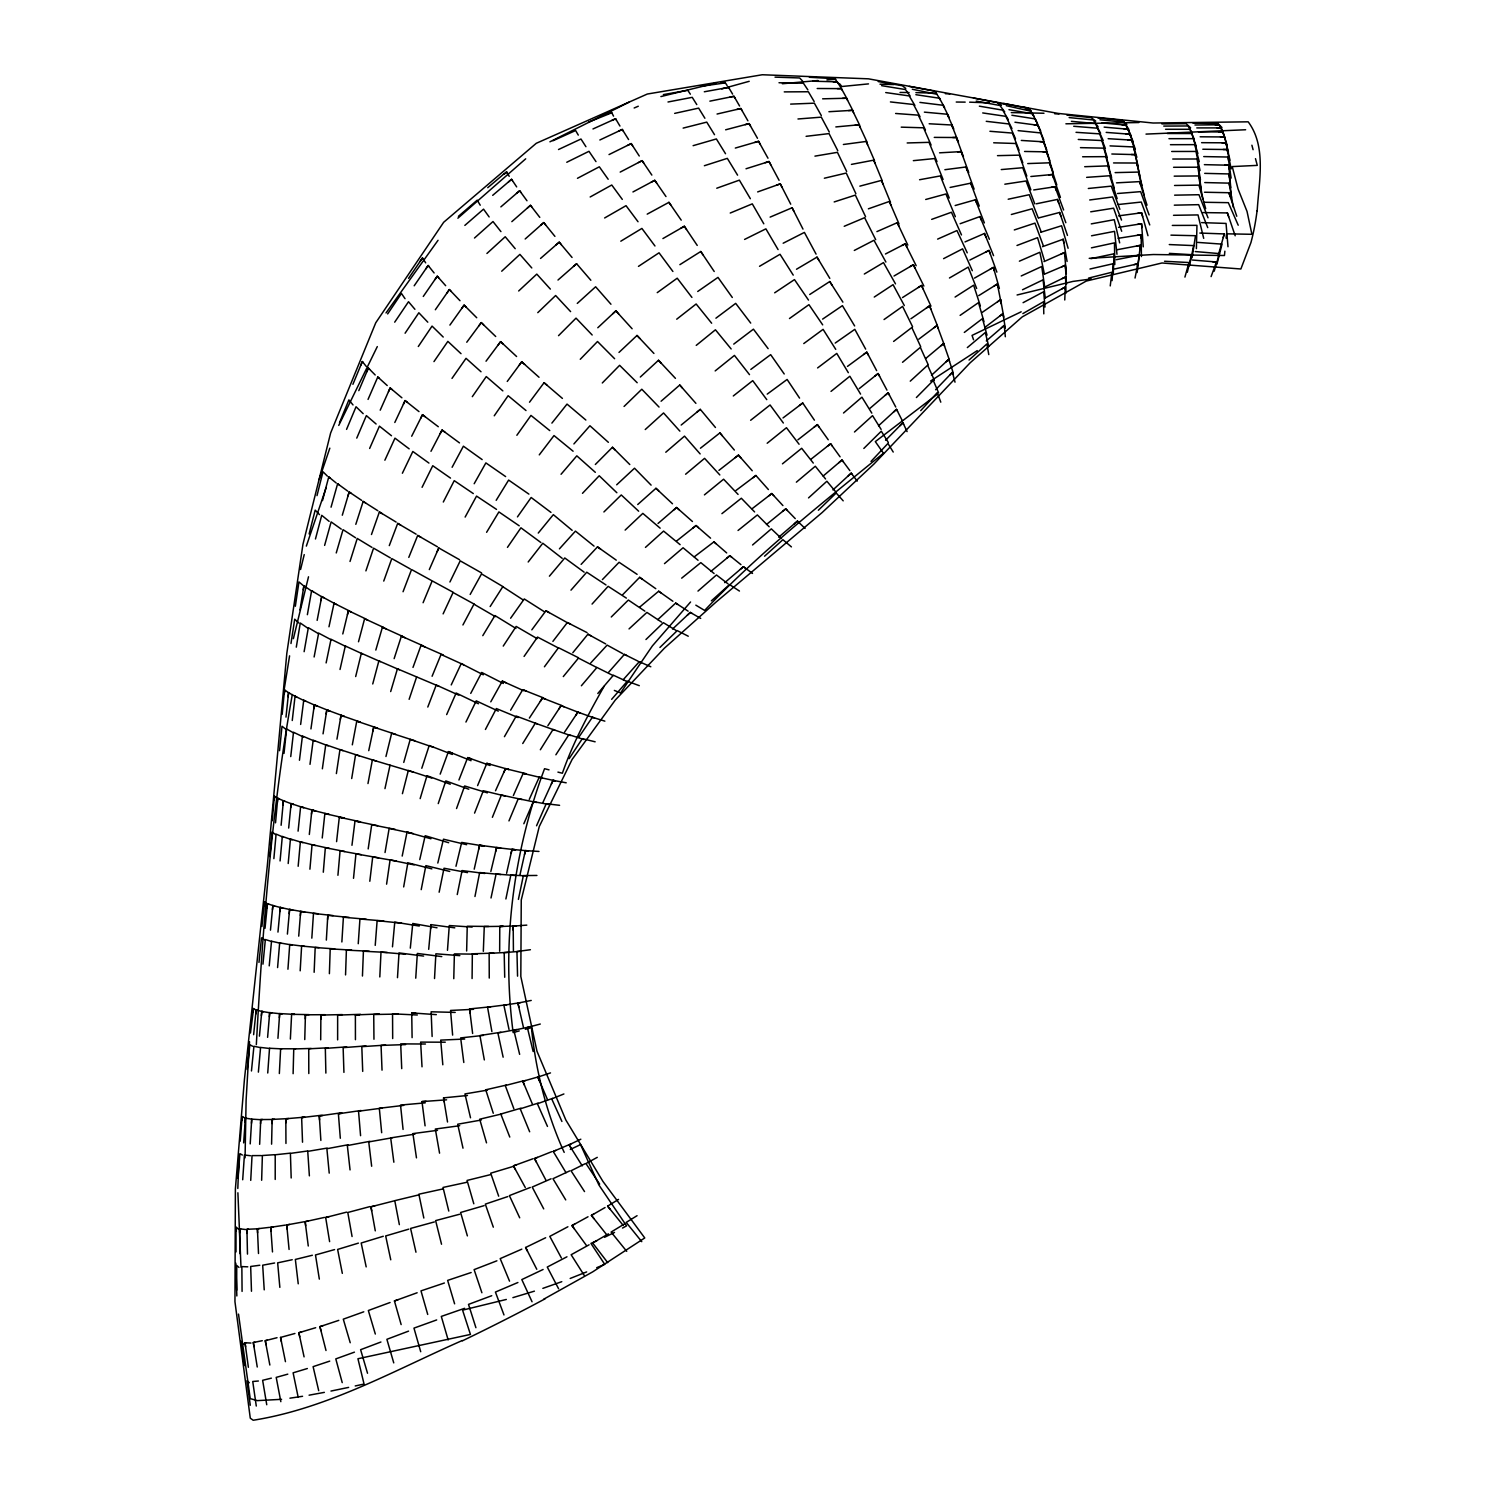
<?xml version="1.0" encoding="UTF-8"?>
<svg xmlns="http://www.w3.org/2000/svg" width="1495" height="1495" viewBox="0 0 1495 1495"><rect width="100%" height="100%" fill="white"/><g stroke="black" fill="none" stroke-linecap="round" stroke-linejoin="round"><path stroke-width="1.5" d="M236.004 1251.913L236.023 1227.152L238.415 1229.096M236.004 1231.263L236.397 1227.47M275.211 1179.443L275.211 1154.775L290.011 1153.187M337.627 1039.866L337.646 1015.105L341.439 1014.974M236.696 1290.204L236.733 1265.443L238.976 1267.405M499.666 951.25L499.778 926.526L502.526 926.414M320.696 1039.81L320.883 1015.068L342.318 1014.582M320.846 1019.16L320.883 1015.068M472.084 978.552L472.345 953.791L493.668 953.119M245.068 1157.84L246.096 1100.469L249.534 1041.735M271.585 1144.161L272.146 1119.419L274.613 1119.288M272.053 1123.53L272.146 1119.419L287.096 1118.652M466.646 950.988L467.244 926.227L488.603 926.451M1196.392 248.637L1196.953 225.353L1172.323 225.427M293.113 1073.69L293.749 1048.948L311.147 1048.443M453.77 978.683L454.387 953.903L477.316 954.165M304.756 1039.567L305.428 1014.806L325.088 1014.694M305.316 1018.899L305.428 1014.806M261.644 1180.265L262.373 1155.523L274.501 1154.701M329.386 973.675L330.208 948.876L351.587 950.091M345.551 974.908L346.392 950.129L369.209 951.212M483.333 951.325L484.268 926.564L503.535 926.302M362.444 976.029L363.416 951.231L387.261 952.446M1113.289 273.454L1114.037 253.795L1090.883 258.672M314.137 972.292L315.183 947.512L334.749 948.876M1064.758 299.99L1065.3 287.003L1061.88 288.871M259.644 1144.31L260.728 1119.549L262.746 1119.531M260.541 1123.661L260.728 1119.549L273.024 1119.475M239.125 1155.037L237.817 1188.469M379.805 976.945L381.001 952.165L405.444 954.202M290.366 1039.062L291.618 1014.301L294.515 1014.357M250.73 1180.377L252.038 1155.616L261.345 1155.579M279.341 1073.522L280.63 1048.761L295.543 1048.817M1065.188 289.133L1065.3 287.003L1044.669 298.271M256.336 1044.631C262.746 927.498 271.567 810.122 292.31 694.54M434.522 978.534L435.886 953.791L459.843 955.641M300.177 970.816L301.616 946.055L319.033 947.643M326.34 940.093L327.816 915.351L349.213 917.425M250.207 1143.899L251.721 1119.138L245.404 1118.148L245.105 1122.24M327.573 919.462L327.816 915.351M251.478 1123.25L251.721 1119.138L261.195 1119.736M341.869 941.962L343.401 917.239L366.2 919.219M397.483 977.655L399.015 952.913L423.608 956.071M415.741 978.179L417.348 953.455L441.791 956.594M1112.093 280.63L1113.177 263.718L1089.986 269.007M311.82 938.15L313.483 913.408L333.105 915.575M242.695 1179.761L244.414 1155.018L250.525 1155.728M358.239 943.719L359.94 919.014L383.767 920.976M277.939 1038.315L279.658 1013.573L294.721 1014.414M279.378 1017.684L279.658 1013.573M243.648 1142.89L245.404 1118.148L246.432 1118.316M267.736 1072.999L269.53 1048.257L281.789 1048.873M287.937 969.227L289.731 944.504L304.7 946.391M447.472 950.297L449.285 925.554L472.158 927.068M375.226 945.363L377.132 920.658L401.557 923.162M240.209 1141.171L242.153 1116.503L244.9 1117.98M298.72 936.132L300.682 911.445L318.173 913.781M241.835 1120.596L242.582 1116.746M237.948 1178.34L239.929 1153.635L242.358 1155.037M300.364 915.538L300.682 911.445M267.605 1037.343L269.698 1012.62L282.125 1013.946M277.584 967.564L279.677 942.878L292.03 945.027M323.294 872.22L325.349 847.702L344.822 851.496M269.343 1016.712L269.698 1012.62L271.735 1012.844M272.24 820.699L274.37 796.144L278.163 798.592M274.015 800.217L274.968 796.555M309.913 869.193L312.063 844.675L329.423 848.45M337.926 875.285L340.075 850.804L361.304 854.673M269.848 856.542L272.053 831.986L275.435 834.453M275.529 822.829L277.734 798.293L284.91 801.357L283.415 800.797L283.022 804.852M273.865 858.635L276.089 834.079L282.91 837.05M258.373 1072.139L260.578 1047.434L270.016 1048.518M287.395 934.095L289.6 909.446L304.681 912.025M277.36 802.366L277.734 798.293L278.892 798.797M280.07 860.952L282.312 836.415L292.104 839.872M289.226 913.538L289.6 909.446L292.086 909.876M298.159 866.278L300.383 841.76L315.352 845.553M269.231 965.863L271.511 941.215L281.116 943.42M288.199 863.512L290.441 838.975L302.887 842.713M392.475 946.821L394.773 922.153L419.273 926.04M430.616 928.731L431.008 924.639L454.779 927.834M281.116 825.277L283.415 800.797L293.506 804.534M277.958 932.095L280.294 907.465L292.833 910.156M428.691 949.325L431.008 924.639M1224.872 251.179L1224.461 255.514L1153.336 254.524L1089.201 258.336M1226.106 238.153L1226.517 233.818L1251.913 234.304L1247.036 211.449L1238.066 189.024L1232.235 166.58L1257.276 165.384L1255.482 158.657M282.163 714.404L284.536 689.905L288.741 692.802M259.42 1036.128L261.793 1011.442L271.455 1013.012M279.901 911.558L280.294 907.465L282.349 907.913M284.125 693.979L285.19 690.391M262.952 964.163L265.363 939.533L271.922 941.588M261.382 1015.535L261.793 1011.442L263.363 1011.704M270.464 930.152L272.856 905.54L282.761 908.1M265.026 928.283L267.474 903.69L274.37 906.007M272.464 909.633L272.856 905.54L274.482 905.97M288.666 828.062L291.114 803.6L303.747 807.786M279.546 750.696L281.994 726.215L285.751 729.224M261.924 926.47L264.409 901.896L267.829 904.064M267.063 907.764L267.474 903.69L268.577 904.064M251.459 1070.962L253.926 1046.276L260.242 1047.565M290.703 807.655L291.114 803.6L293.188 804.31M353.511 878.312L355.941 853.888L378.553 857.794M410.303 948.148L412.769 923.48L437.007 927.778M263.998 905.97L264.951 902.251M258.971 962.406L261.494 937.832L264.559 939.794M253.627 1034.689L256.15 1010.041L253.103 1008.396L252.655 1012.47M285.993 717.133L288.554 692.746L296.01 696.745M255.738 1014.133L256.15 1010.041L262.765 1011.629M298.084 831.145L300.626 806.702L315.725 811.056M288.124 696.782L288.554 692.746L289.768 693.4M284.013 753.387L286.61 728.981L293.693 732.942M309.315 834.472L311.913 810.047L329.33 814.439M250.45 1032.97L253.589 1008.676M311.465 814.102L311.913 810.047L314.791 810.776M322.229 837.985L324.863 813.579L344.355 818.027M247.198 1069.373L249.871 1044.762L252.636 1046.257M336.581 841.629L339.309 817.242L360.501 821.801M290.74 756.582L293.506 732.251L303.485 737.035M1257.183 210.851C1258.827 181.979 1266.77 146.566 1248.175 121.824L1153.112 123.02L1058.086 113.414L868.446 78.824L762.3 74.75L647.316 94.035L536.275 143.296L443.66 222.288L375.75 322.789L330.619 433.045L302.943 544.329L286.816 653.371L267.287 865.96L244.433 1079.409L235.388 1188.917L234.958 1301.715L250.282 1418.176L253.197 1420.25C327.181 1408.552 394.362 1370.392 462.273 1340.51M292.254 720.515L295.057 696.221L305.335 701.23M369.807 881.265L372.703 856.934L396.306 861.027M1110.243 285.919L1111.888 272.258L1088.547 278.107M299.449 760.245L302.438 736.007L314.959 741.314M351.96 845.292L355.006 820.979L377.562 825.67M300.644 724.458L303.728 700.295L316.51 705.939M1137.116 272.538L1139.321 255.14L1135.49 255.888M1137.826 265.493L1140.423 245.311L1136.611 246.04M1139.994 248.656L1140.423 245.311L1117.363 249.684M1138.947 258L1139.321 255.14L1116.242 259.7M310.007 764.337L313.202 740.193L328.152 745.837M310.941 728.925L314.342 704.874L329.498 710.929M322.359 768.804L325.76 744.734L342.99 750.658M313.782 708.873L314.342 704.874L316.847 705.883M386.588 884.162L390.083 859.924L414.152 864.876M368.181 848.936L371.713 824.717L395.259 829.407M295.337 606.26L298.963 581.929L303.448 585.722M336.375 773.588L339.963 749.593L359.211 755.779M284.33 688.504L289.582 655.838M290.983 643.504L294.721 619.21L298.832 623.023M1192.076 257.719L1195.495 235.705L1170.94 235.145M323.051 733.858L326.807 709.919L344.168 716.311M326.19 713.9L326.807 709.919L329.685 710.985M299.99 609.941L303.915 585.778L311.521 590.992M303.261 589.796L303.915 585.778L305.148 586.638M296.29 647.167L300.271 623.004L307.578 628.031M351.699 778.54L355.586 754.676L376.516 761.142M336.954 739.184L341.028 715.376L360.314 722.085M385.037 852.524L389.149 828.436L413.218 833.593M340.337 719.338L341.028 715.376L344.205 716.497M403.669 886.927L407.855 862.821L431.887 868.875M304.12 651.689L308.344 627.694L318.491 633.674M307.372 614.688L311.614 590.712L321.986 596.916M367.976 783.567L372.386 759.89L413.143 772.111M352.315 744.828L356.763 721.151L377.656 728.196M314.118 656.978L318.659 633.132L331.273 639.823M317.146 620.369L321.743 596.58L334.562 603.513M320.976 600.523L321.743 596.58L323.854 597.72M421.216 889.637L425.869 865.624L449.733 871.435M1135.041 278.051L1137.826 263.793L1133.976 264.652M474.961 896.514L479.652 872.538L500.844 874.538M402.192 856.074L407.032 832.098L430.915 838.77M457.246 894.552L462.086 870.576L484.754 873.472M1137.359 266.129L1137.826 263.793L1114.635 268.988M439.138 892.216L444.015 868.24L467.524 872.613M505.889 898.981L510.823 875.08L527.287 875.939M518.41 899.392L523.362 875.584L536.929 875.453M1189.497 265.792L1193.664 245.61L1169.277 244.563M326.116 662.92L331.03 639.262L345.962 646.55M368.742 750.639L373.731 727.131L395.876 734.419M491.014 897.99L496.078 874.052L515.158 875.491M372.909 731.036L373.731 727.131L377.413 728.345M328.975 626.797L334.039 603.251L349.157 610.82M384.962 788.631L390.046 765.16M293.375 638.664L308.512 576.79M474.214 869.174L479.596 845.254L483.091 845.703M520.036 874.519L525.38 850.655L527.623 850.767M340.019 669.48L345.308 646.008L362.407 653.857M478.699 849.216L479.596 845.254L500.694 847.964M506.581 873.304L512 849.422L514.728 849.646M524.502 854.617L525.38 850.655L538.966 851.44M419.759 859.588L425.178 835.724L448.668 842.713M511.103 853.383L512 849.422L528.501 850.879M437.811 863.045L443.454 839.2L466.664 844.694M1187.31 272.296L1191.478 254.673L1169.333 253.384M342.785 633.955L348.391 610.67L365.584 618.837M455.975 866.278L461.693 842.433L484.212 846.114M490.846 871.473L496.564 847.609L499.722 847.964M495.611 851.552L496.564 847.609L515.607 849.777M347.457 614.538L348.391 610.67L351.232 612.016M355.679 676.544L361.36 653.259L380.328 661.631M385.953 756.507L391.653 733.241L414.676 740.698M300.57 569.52L304.233 554.608M306.344 546.105L326.209 487.482M316.996 495.63L322.995 471.766L327.405 476.139M309.129 533.939L315.183 510.113L319.5 514.616M402.417 793.677L408.341 770.43L431.775 778.073M1216.93 264.185L1222.032 244.133L1197.757 242.396M322.49 500.582L328.75 476.924L336.207 482.997M315.464 538.985L321.724 515.327L329.143 521.363M358.501 641.766L364.612 618.706L383.617 627.452M372.741 683.962L378.87 660.902L399.352 669.741M324.621 545.395L331.142 521.923L341.271 529.118M331.049 507.197L337.608 483.763L347.737 491.126M1184.918 277.098L1188.974 262.541L1164.549 261.27M1218.163 255.738L1224.255 233.93L1199.85 233.052M1223.246 237.555L1224.255 233.93M403.762 762.413L410.228 739.39L433.606 747.369M375.824 650.063L382.421 627.227L402.884 636.515M336.244 552.944L343.046 529.66L355.586 537.789M342.299 515.214L349.176 491.986L361.678 500.395M348.036 495.835L349.176 491.986L351.25 493.387M390.681 691.568L397.427 668.826L439.044 686.354M420.151 798.629L426.991 775.699L450.257 784.221M1214.183 271.193L1219.415 253.608L1195.253 251.552M1218.537 256.523L1219.415 253.608M350.017 561.466L357.249 538.462L371.993 547.413M355.81 524.334L363.173 501.423L377.861 510.748M394.138 658.641L401.408 636.122L422.954 645.765M421.796 768.262L429.214 745.519L452.331 754.452M319.126 479.54L329.834 448.164M438.241 803.6L445.809 780.913L468.795 789.229M409.125 699.324L416.638 676.917M365.901 570.884L373.563 548.16L390.344 557.878M371.47 534.519L379.394 511.963L396.119 522.073M383.748 581.069L391.802 558.588L410.321 568.978M456.536 808.533L464.646 785.978L487.37 792.855M412.994 667.424L421.067 645.242L443.38 655.034M440.184 774.13L448.425 751.611L452.181 753.106M1211.081 276.612L1216.482 261.999L1212.464 261.681M1215.584 264.428L1216.482 261.999L1192.3 260.018M389.279 545.619L397.707 523.381L416.133 534.182M403.052 591.74L411.555 569.539L431.438 580.49M427.794 707.042L436.241 685.028L458.815 695.175M458.946 779.979L467.692 757.591L471.392 758.899M474.569 813.112L483.315 790.743L505.347 796.106M492.378 817.317L501.386 795.022L521.979 799.507M408.789 557.392L417.703 535.434L437.474 546.815M360.762 365.303L362.332 361.528L362.986 362.332M339.514 422.674L348.896 399.894L353.026 404.958M432.092 676.263L441.044 654.474L463.581 664.752M352.913 384.308L362.332 361.528L366.2 366.35M477.596 785.604L486.828 763.347L490.435 764.356M423.085 602.728L432.186 580.882L453.078 592.244M346.56 429.383L356.053 406.752L363.173 413.666M508.954 820.904L518.279 798.666L536.742 802.497M366.78 371.806L368.368 368.069L369.527 369.228M358.8 390.643L368.368 368.069L375.189 374.983M356.763 438.11L366.368 415.61L376.105 424.001M523.829 823.745L533.379 801.619L549.356 804.572M368.05 399.408L377.786 377.002L379.356 378.422M429.308 569.576L438.783 547.955L459.544 559.728M369.639 448.463L379.431 426.15L391.484 435.755M437.213 551.543L438.783 547.955M446.669 714.591L456.143 693.026L478.437 703.753M536.555 825.763L546.236 803.749L559.578 805.319M513.383 795.527L523.157 773.382L526.203 774.092M388.494 391.634L390.139 387.934L392.101 389.578M380.216 410.172L390.139 387.934L401.893 397.801M529.249 799.414L539.172 777.307L541.807 777.886M495.518 790.743L505.497 768.654L508.898 769.495M503.852 772.317L505.497 768.654L525.96 773.662M542.965 802.385L553.038 780.371L555.206 780.764M384.869 460.217L394.979 438.166L409.163 448.855M551.356 784.015L553.038 780.371L566.194 782.801M443.118 613.884L453.078 592.525L474.532 604.298M394.811 422.487L405.108 400.585L407.425 402.417M403.407 404.211L405.108 400.585L418.992 411.611M451.228 684.916L461.245 663.593L483.296 674.806M338.748 425.421L377.301 346.597M402.379 473.242L412.844 451.471L428.934 463.076M449.92 582.003L460.217 560.849L481.558 572.921M465.935 722.048L476.232 700.856L498.283 711.134M422.076 487.314L432.746 465.73L450.5 478.101M420.693 418.282L422.487 414.713L425.122 416.713M411.686 436.222L422.487 414.713L438.297 426.729M443.305 502.021L454.237 480.661L473.298 493.574M430.971 451.303L442.053 430.037L444.949 432.167M440.221 433.55L442.053 430.037L459.488 442.894M470.738 693.4L481.708 672.451L503.348 683.458M485.426 729.467L496.377 708.555L518.148 717.563M462.927 624.966L473.934 604.204L495.368 616.65M452.107 467.281L463.394 446.183L482.156 459.6M465.132 517.083L476.55 496.097L496.527 509.403M470.177 594.449L481.539 573.893L502.862 586.563M490.771 701.828L502.301 681.122L505.852 682.71M474.177 483.726L485.875 462.908L505.628 476.587M504.432 736.68L516.223 716.068L537.21 723.879M604.111 686.28C588.339 714.255 572.903 742.809 562.382 773.233L557.934 772.111M510.617 710.181L522.727 689.681L526.184 691.045M486.604 532.313L498.9 511.925L519.213 525.81M482.792 635.655L494.92 615.548L515.943 628.442M496.172 500.339L508.636 480.082L528.894 494.116M522.745 743.52L535.303 723.188L554.776 730.139M540.349 749.742L553.038 729.485L570.511 735.54M490.154 606.54L502.787 586.694L523.456 600.13M555.878 754.788L568.885 734.68L584.022 739.539M529.361 718.086L542.517 697.997L545.694 699.249M540.33 701.323L542.517 697.997L561.765 705.528M503.236 646.083L516.167 626.424L537.06 638.589M547.843 725.729L561.092 705.64L563.933 706.743M558.887 708.966L561.092 705.64L578.322 712.293M569.165 758.619L582.34 738.661L595.141 741.8M564.549 732.176L577.874 712.143L580.359 713.022M575.668 715.47L577.874 712.143L592.88 717.488M405.089 333.217L418.843 312.773L427.794 322.191M387.653 313.931L401.445 293.45L405.033 298.701M394.699 322.173L408.509 301.728L414.919 309.297M418.301 346.504L432.055 326.097L443.211 337.048M420.17 261.363L422.468 257.962L423.029 258.803M408.565 278.388L422.468 257.962L425.683 262.858M578.827 737.184L592.394 717.264L594.449 717.899M425.851 268.876L428.149 265.493L429.177 266.745M414.19 285.788L428.149 265.493L434.111 272.95M434.952 279.565L437.25 276.201L438.689 277.79M433.961 361.603L447.865 341.383L461.021 353.68M507.459 547.376L520.933 527.81L540.872 542.517M423.272 296.458L437.25 276.201L445.678 285.695M494.247 415.797L508.132 395.708L525.997 410.546M435.344 309.745L449.36 289.544L451.135 291.413M447.042 292.908L449.36 289.544L459.993 300.701M472.308 396.661L486.267 376.572L502.843 390.886M524.072 656.436L537.527 637.076L558.233 647.896M451.995 378.403L466.029 358.333L481.016 371.769M517.457 516.896L531.155 497.499L550.964 512.411M461.749 308.437L464.104 305.111L466.216 307.222M510.617 618.22L524.259 598.953L544.591 611.885M449.902 325.088L464.104 305.111L476.737 317.744M516.859 435.288L530.968 415.423L549.768 430.597M386.028 312.941L438.035 240.303M507.253 381.449L521.718 361.809L524.596 364.369M519.326 365.06L521.718 361.809L539.022 377.263M466.758 342.243L481.259 322.602L483.67 324.92M478.867 325.854L481.259 322.602L495.705 336.506M544.423 666.789L558.495 647.709L578.21 657.613M531.828 629.825L545.918 610.782L549.3 612.651M498.19 344.897L500.601 341.645L503.254 344.112M486.024 361.211L500.601 341.645L516.597 356.52M529.51 402.211L544.068 382.701L547.114 385.299M539.265 454.872L554.01 435.568L573.108 451.228M552.888 641.392L567.352 622.537L570.623 624.2M528.183 561.989L542.797 543.246L562.195 558.326M551.898 423.104L567.016 404.099L585.853 420.039M538.256 533.061L553.337 514.654L572.155 530.351M572.809 652.717L587.946 634.198L590.899 635.805M563.297 676.581L578.472 658.08L596.505 667.368M549.413 576.173L564.774 557.971L584.134 572.155M581.387 685.756L596.935 667.461L613.099 675.553M597.813 693.493L613.38 675.217L627.452 681.72M561.055 474.27L576.808 455.844L595.328 472.327M611.642 699.342L627.302 681.197L639.299 685.682M570.978 590.151L586.731 572.211L605.998 584.956M690.559 601.999L652.399 645.877A2048.001 862.185 -42.9 0 0 620.631 692.914M573.893 443.94L589.927 425.757L608.372 442.314M608.446 672.488L624.405 654.38L626.685 655.52M623.209 679.72L639.281 661.706L641.187 662.547M559.429 548.852L575.444 531.117L594.038 546.105M592.057 604.073L608.129 586.32L626.368 598.112M590.731 662.939L607.138 645.092L622.873 653.726M920.714 410.639L937.253 392.662L940.785 402.174M581.125 564.381L597.495 546.871L616.258 560.158M871.006 461.45L887.937 443.454L893.225 452.051M582.489 493.331L599.215 475.765L616.856 492.733M949.661 375.17L952.427 372.274L952.894 373.937M935.627 389.746L952.427 372.274L955.025 382.178M602.41 579.593L619.079 562.288L637.094 574.342M580.266 359.286L597.514 341.514L614.613 358.725M622.836 594.543L639.654 577.332L655.782 588.694M900.046 425.664L902.905 422.73L903.634 424.244M602.298 382.982L619.621 365.322L637.188 382.739M885.582 440.277L902.905 422.73L907.091 431.606M916.398 397.52L933.291 380.477L938.58 392.793M558.532 335.665L576.024 318.136L592.169 334.992M595.346 464.478L612.464 447.267L615.342 450.144M611.268 616.986L628.348 600.037L644.868 611.156M863.83 448.444L881.284 431.195L888.329 442.483M603.905 511.963L621.266 494.957L638.645 511.197M659.93 647.447L677.235 630.61L688.261 636.216M624.069 406.453L641.803 389.242L659.033 407.051M645.952 639.524L663.369 622.686L676.207 630.516M818.363 510.244L836.191 492.995L843.199 500.844M537.77 312.661L555.635 295.524L570.604 311.614M625.134 530.09L642.831 513.383L660.155 528.183M618.986 352.428L637.019 335.459L639.823 338.449M687.364 615.192L690.298 612.427L700.706 618.425M597.794 327.76L615.884 310.848L618.594 313.819M612.894 313.651L615.884 310.848L632.123 328.769M672.563 629.04L690.298 612.427L692.035 613.436M518.672 290.983L536.798 274.108L550.366 289.096M616.688 484.791L634.515 468.215L651.11 485.127M945.943 361.94L948.802 359.267L949.531 361.435M848.207 475.933L851.216 473.13L852.243 474.476M501.703 271.212L519.905 254.393L531.79 267.96M657.8 619.621L675.684 603.083L688.13 611.156M931.478 375.301L948.802 359.267L952.988 372.162M640.308 377.039L658.491 360.276L661.313 363.285M629.04 628.909L646.905 612.408L661.612 622.144M893.543 412.059L896.514 409.312L897.523 411.293M832.958 489.912L851.216 473.13L857.214 481.091M910.249 381.169L927.629 365.228L934.356 380.253M878.537 425.776L896.514 409.312L902.475 421.011M486.921 253.477L505.217 236.752L515.214 248.693M577.276 303.41L595.627 286.778L610.95 304.233M808.533 497.91L826.885 481.24L835.593 491.668M645.242 429.532L663.556 412.956L679.87 431.139M854.486 431.999L872.557 415.647L881.134 429.42M969.04 360.033L986.906 343.925L988.774 354.577M764.543 556.215L782.894 539.695L791.416 546.89M645.448 547.394L663.593 531.08L680.113 544.666M711.358 600.859L729.56 584.564L739.446 591.048M474.494 238.023L492.995 221.54L500.937 231.613M637.73 504.525L655.95 488.304L672.488 503.778M540.648 225.315L543.731 222.587L545.6 224.885M525.175 238.994L543.731 222.587L554.925 236.378M527.38 208.048L530.463 205.32L532.033 207.356M457.881 218.195L525.698 158.825M573.519 266.428L576.603 263.718L590.843 280.256M511.832 221.652L530.463 205.32L539.788 217.373M556.103 244.862L559.205 242.171L561.354 244.713M557.99 280.032L576.603 263.718M540.536 258.448L559.205 242.171L572.062 257.476M697.978 591.086L716.46 574.977L728.028 583.835M464.833 225.409L483.539 209.15L489.145 216.943M661.089 401.221L679.758 385.019L682.43 388.065M794.35 523.792L797.452 521.101L805.076 528.426M516.522 193.416L519.643 190.725L520.877 192.425M673.516 510.15L676.581 507.496L692.447 521.512M986.308 340.916L1004.285 325.387L1004.453 327.274M1001.295 327.966L1004.285 325.387L1005.331 336.73M458.423 216.327L477.204 200.162L480.231 205.207M500.862 206.889L519.643 190.725L526.969 200.76M665.78 452.237L684.523 436.129L700.146 453.919M658.043 523.456L676.581 507.496L679.216 509.832M843.516 413.012L861.924 397.184L871.809 413.125M885.115 395.39L888.161 392.774L889.432 395.166M752.564 544.984L771.345 528.856L781.53 538.518M740.305 569.371L743.407 566.717L752.527 573.426M869.754 408.527L888.161 392.774L895.748 407.032M838.882 462.684L842.003 460.011L843.329 461.805M778.652 537.21L797.452 521.101L798.741 522.353M503.497 174.336L507.085 172.486M508.449 181.979L511.57 179.307L512.449 180.596M664.49 563.634L683.065 547.768L698.053 560.27M724.739 582.658L743.407 566.717L744.921 567.838M823.147 476.045L842.003 460.011L849.851 470.607M487.725 187.697L506.637 171.663L509.216 176.354M492.696 195.34L511.57 179.307L516.672 186.894M940.691 345.962L943.625 343.495L944.56 346.111M796.368 482.175L815.298 466.234L825.558 478.979M685.607 474.233L704.575 458.348L719.824 474.943M902.531 362.295L920.341 347.363L928.227 364.761M925.835 358.408L943.625 343.495L949.138 359.267M639.823 606.989L658.66 591.235L672.899 601.27M967.34 347.587L985.298 332.525L988.7 346.205M726.701 558.326L729.84 555.71L740.922 564.643M710.872 571.389L729.84 555.71L731.69 557.205M681.178 425.047L700.314 409.368L715.451 427.495M697.137 411.966L700.314 409.368M704.425 494.882L723.599 479.204L738.081 494.415M782.576 511.458L785.753 508.842L795.247 518.615M696.24 345.382L715.432 329.797L731.148 348.952M681.683 578.154L700.819 562.625L714.087 573.519M766.505 524.465L785.753 508.842L787.36 510.486M782.446 463.842L801.694 448.294L813.28 463.076M767.178 443.249L786.463 427.719L799.077 444.239M715.171 370.928L734.456 355.418L749.5 374.647M831.014 391.391L849.833 376.254L860.578 394.101M738.044 530.482L757.367 514.934L769.178 526.782M859.251 388.607L878.107 373.526L879.583 376.291M874.986 376.03L878.107 373.526L886.946 390.12M676.787 540.854L696.053 525.549L710.573 538.181M692.858 528.09L696.053 525.549L698.464 527.66M721.917 513.663L741.333 498.246L754.601 511.925M827.426 446.295L830.622 443.735L832.21 445.921M733.297 395.969L752.732 380.646L766.767 399.632M700.445 448.22L719.899 432.915L734.344 450.051M750.639 420.282L770.074 404.977L783.343 423.01M811.243 459.021L830.622 443.735L840.078 456.797M814.158 427.14L817.391 424.617L819.185 427.14M676.712 319.201L696.147 303.99L711.657 323.219M718.946 470.364L738.474 455.115L752.247 470.757M735.241 457.657L738.474 455.115L740.772 457.732M797.9 439.829L817.391 424.617L828.23 439.773M768.542 496.06L771.794 493.537L782.913 505.572M752.153 508.692L771.794 493.537L773.644 495.555M999.968 315.912L1002.977 313.614L1003.351 316.024M893.599 341.439L911.819 327.517L920.714 346.728M984.813 327.48L1002.977 313.614L1005.275 328.096M694.278 556.831L713.937 541.863L726.682 552.926M733.746 344.112L753.424 329.162L768.131 348.653M964.312 332.432L982.477 318.603L987.018 335.198M817.597 367.938L836.77 353.418L848.319 372.685M783.025 417.927L802.74 403.015L814.42 420.17M799.47 405.481L802.74 403.015M752.602 477.97L755.891 475.485L768.393 489.556M934.039 327.723L937.066 325.443L938.206 328.451M736.063 490.397L755.891 475.485M715.918 318.192L735.689 303.373L750.714 323.088M918.79 339.178L937.066 325.443L943.793 343.57M750.826 369.414L770.654 354.651L784.221 373.974M767.215 394.119L787.117 379.468L799.563 398.1M863.605 354.521L866.82 352.147L868.446 355.231M803.768 343.57L823.091 329.367L835.742 349.363M847.478 366.387L866.82 352.147L876.649 370.648M657.239 292.646L677.216 278.201L691.923 297.412M789.472 318.528L808.944 304.662L822.68 324.863M884.05 319.538L902.588 306.4L912.604 326.77M936.86 394.587L875.322 441.604L883.452 453.228C821.97 503.366 759.217 552.627 704.631 610.446L695.829 605.157M835.2 343.065L854.822 329.33L865.661 349.12M697.716 291.488L717.974 277.397L732.307 297.486M910.885 318.79L929.535 305.858L930.862 309.147M926.451 308.007L929.535 305.858L937.421 325.723M960.126 315.37L978.515 302.607L983.972 321.668M982.234 312.362L1000.622 299.635L1001.164 302.551M997.576 301.747L1000.622 299.635L1003.818 317.146M930.544 381.075L977.263 350.615M822.624 319.108L842.414 305.653L854.635 325.947M774.672 292.814L794.48 279.602L808.477 300.084M638.458 266.372L659.033 252.804L672.899 271.473M874.257 297.057L893.057 284.667L904.307 305.559M809.711 294.515L829.744 281.546L831.93 284.966M955.081 297.057L973.637 285.19L980.346 305.877M902.513 297.561L921.499 285.452L923.069 288.89M918.36 287.47L921.499 285.452L930.974 306.176M679.87 264.671L700.763 251.496L714.218 271.492M978.702 295.655L997.352 284.013L998.025 287.32M994.268 285.937L997.352 284.013L1001.332 303.99M610.222 1209.343L607.624 1206.147L618.538 1199.401M637.057 1215.697L626.199 1222.405L641.766 1241.672M624.462 1223.938L611.119 1232.067L626.723 1251.334M620.799 241.2L641.897 228.436L654.96 245.984M864.316 274.033L883.489 262.597L895.486 283.882M796.499 269.25L816.999 257.121L819.129 260.653M759.535 266.297L780.035 254.281L793.228 275.117M894.01 276.014L913.333 264.727L915.089 268.259M910.119 266.596L913.333 264.727L923.873 286.087M949.456 277.995L968.218 267.119L976.665 288.498M604.634 217.971L626.031 205.675L638.029 221.746M662.92 238.565L684.336 226.25L697.231 245.423M680.786 228.305L684.336 226.25L686.485 229.445M605.045 1207.549L591.403 1215.398L593.963 1218.631M593.664 1214.089L591.403 1215.398L606.783 1234.851M608.446 1233.861L592.637 1242.962L607.717 1262.64M1022.86 313.614L1043.566 301.728L1043.79 313.857M990.251 269.175L993.39 267.399L994.381 270.894M974.497 278.107L993.39 267.399L999.37 288.46M590.17 196.985L611.754 185.006L622.294 199.396M589.086 1244.812L571.146 1254.735L584.283 1275.478M588.021 1216.762L571.968 1225.582L574.398 1228.909M574.641 1224.125L571.968 1225.582L586.545 1245.615M597.271 1157.354L585.947 1163.54L599.663 1184.133M614.52 1232.422L604.634 1237.262M622.537 1228.049L626.554 1225.863L598.878 1184.956L580.546 1144.591L570.324 1149.449M647.204 214.14L668.938 202.33L681.215 220.157M543.844 1299.118L592.711 1271.853L644.756 1237.953L602.971 1181.461L565.839 1119.998L536.985 1051.247L520.821 976.497L521.25 900.027L539.246 826.567L572.118 759.441L615.267 700.09L664.341 648.251L716.161 601.98L822.026 512.654L873.884 464.104L970.143 362.799L1022.188 316.921L1086.248 281.06L1161.97 262.989L1240.869 268.988L1250.941 242.564A79.982 23.434 -84.3 0 0 1257.071 210.795M651.147 182.259L654.754 180.316L665.985 196.555M632.946 191.958L654.754 180.316L656.641 183.044M1023.085 302.681L1043.678 291.749L1045.005 307.054M567.894 1226.76L549.786 1236.384L561.391 1257.968M577.462 178.297L599.327 166.805L608.166 179.269M638.477 162.563L642.102 160.656L651.857 175.083M620.182 172.093L642.102 160.656L643.747 163.086M566.96 1256.79L547.263 1267.05L558.607 1288.783M854.299 250.45L873.996 240.265L885.881 262.036M901.952 245.498L905.222 243.797L907.054 247.441M943.588 258.654L962.593 248.843L972.311 270.688M885.451 254L905.222 243.797L916.173 265.718M549.936 141.801L629.152 102.108M783.174 243.218L804.403 232.416L816.064 254.113M969.844 260.055L989.017 250.431L990.325 254.038M985.84 252.038L989.017 250.431L996.866 272.127M585.18 1163.689L571.034 1170.772L584.526 1191.571M627.545 145.426L631.208 143.595L639.262 156.003M609.026 154.583L631.208 143.595L632.572 145.688M744.585 239.424L765.888 228.847L778.073 249.59M566.773 162.264L588.974 151.313L595.982 161.609M1045.08 286.891L1065.617 276.93L1065.972 293.132M527.455 1251.109L525.605 1247.484L545.656 1237.748M1022.505 289.768L1043.061 279.845L1045.248 298.066M1062.216 278.593L1065.617 276.93L1065.655 279.602M580.826 1139.209L569.053 1144.834L571.24 1148.328M570.997 1143.918L569.053 1144.834L582.246 1165.857M543.096 1269.479L521.811 1279.589L532.052 1301.771M618.556 131.205L622.275 129.448L628.591 139.54M1021.178 311.801L972.049 335.403L973.544 339.757M599.85 139.988L622.275 129.448L623.34 131.168M558.513 149.519L580.976 139.016L585.928 146.697M569.688 1170.903L552.963 1178.714L565.727 1199.906M1021.235 275.958L1041.753 266.502L1044.687 287.059M611.829 120.441L615.585 118.74L619.939 126.047M553 140.736L575.612 130.532L578.285 135.092M592.973 128.962L615.585 118.74L616.332 119.992M596.804 1240.775L590.936 1243.41L604.727 1264.34L596.692 1267.704M607.624 113.732L611.399 112.069L613.548 116.143M937.627 239.107L956.968 230.548L967.228 252.823M588.694 122.085L611.773 112.798M1061.095 254.038L1064.496 252.543L1066.327 273.716M1043.958 261.606L1064.496 252.543L1064.795 256.056M876.911 231.613L897.243 222.699L899.018 226.418M551.076 1178.789L532.201 1187.067L543.713 1208.876M521.811 1249.147L500.19 1258.622L509.533 1281.159M965.022 241.91L984.495 233.463L986.009 237.144M1019.384 261.176L1039.866 252.263L1044.388 274.164M566.026 1172.715L553.243 1151.468L567.951 1145.151M553.243 1151.468L555.673 1150.421M634.16 107.995L638.272 106.238M770.131 217.111L792.107 207.768L802.983 229.109M1044.762 274.033L1065.337 265.288L1066.496 284.256M517.905 1282.504L495.424 1292.072L503.983 1314.946M1061.917 266.745L1065.337 265.288L1065.505 268.427M844.226 226.287L864.615 217.691L875.696 239.686M586.657 1271.909L570.174 1278.468M730.233 213.037L752.284 203.862L763.796 223.802M563.895 1093.966L551.711 1098.881L561.914 1121.456M551.804 1151.655L534.519 1158.55L536.425 1162.176M537.396 1157.41L534.519 1158.55L546.03 1180.359M530.295 1187.46L509.384 1195.608L519.699 1217.808M496.901 1260.808L474.102 1269.629L481.895 1292.745M561.784 1281.682L542.853 1288.372M1016.992 245.479L1037.549 237.668L1044.276 260.093M380.926 1342.005L360.613 1349.705L367.527 1373.251M408.546 1331.129L386.887 1339.314L393.746 1362.879M491.743 1295.716L468.514 1304.388L475.915 1327.709M390.083 1302.5L368.349 1310.517L375.32 1334.045M533.005 1158.756L513.439 1165.857L515.401 1169.445M960.126 223.727L979.954 216.569L989.372 239.293M1042.52 246.675L1063.207 239.219L1067.075 261.457M516.672 1164.68L513.439 1165.857L525.268 1187.497M401.146 1324.589L394.437 1300.968L398.212 1299.603M394.437 1300.968L417.142 1292.764M436.671 1319.936L413.966 1328.121L420.712 1351.723M354.427 1352.153L335.796 1358.899L342.224 1382.632M931.684 219.373L951.455 212.253L961.491 234.939M363.771 1311.806L343.289 1319.169L350.222 1342.734M716.759 188.22L739.371 180.148L750.359 198.704M757.666 191.921L780.278 183.866L790.724 204.18M776.522 185.193L780.278 183.866L782.016 187.249M868.371 208.833L889.357 201.451L890.964 205.189M552.608 1098.376L537.396 1103.74L547.469 1126.426M464.609 1308.312L441.305 1316.422L448.164 1339.95M507.777 1196.579L485.314 1204.129L493.313 1227.171M471.149 1272.525L447.64 1280.393L454.611 1303.827M444.389 1283.009L420.992 1290.876L427.719 1314.441M323.051 1325.598L319.93 1326.644L320.939 1330.606M338.786 1320.365L319.93 1326.644L326.003 1350.508M329.722 1361.123L313.109 1366.654L318.697 1390.686M1014.301 229.95L1034.951 223.129L1043.342 245.797M539.433 1080.866L537.826 1077.091L550.496 1072.905M534.406 1291.157L512.897 1297.641M834.191 201.937L855.364 195.097L865.568 216.719M704.369 165.721L727.317 158.358L737.577 175.158M538.107 1103.123L520.241 1108.841L529.66 1131.771M746.024 168.767L769.028 161.516L779.082 180.316M765.216 162.712L769.028 161.516L770.71 164.656M1040.763 232.267L1061.562 225.764L1068.103 248.263M383.281 1236.272L361.192 1243.018L366.182 1266.9M358.389 1243.13L337.627 1249.428L342.318 1273.366M307.353 1368.523L293.113 1372.821L298.122 1397.021M512.337 1166.698L490.696 1173.201L498.676 1196.187M301.635 1331.914L298.85 1332.736L299.729 1336.754M315.688 1327.709L298.85 1332.736L304.083 1356.881M408.752 1229.152L385.673 1235.954L390.756 1259.799M754.713 142.455L758.582 141.315L767.981 158.208M484.118 1205.643L460.609 1212.482L467.374 1235.898M693.119 145.669L716.367 138.942L725.524 153.723M735.316 148.061L758.582 141.315L760.133 144.137M520.951 1108.187L500.788 1114.037L509.776 1137.06M955.174 205.525L975.394 199.788L984.364 222.904M538.536 1076.811L522.82 1081.277L524.409 1085.071M525.418 1080.549L522.82 1081.277L532.426 1104.151M334.562 1249.596L315.482 1254.959L319.332 1279.103M287.787 1374.148L276.201 1377.381L280.836 1401.675M721.767 88.915L749.201 81.309M1017.086 294.982L1072.905 281.415L1091.331 278.948M506.319 1299.454L462.572 1310.143L470.439 1334.437L357.94 1358.749L364.051 1384.052L355.231 1385.958M1011.349 214.495L1032.148 208.795L1041.174 231.781M434.354 1221.938L410.583 1228.441L415.965 1252.212M281.359 1341.445L280.537 1337.427L294.926 1333.484M925.704 199.489L945.924 193.976L955.361 216.682M519.232 1030.915L513.14 1032.559C501.516 943.793 513.177 852.393 544.554 768.71L549.02 769.85M525.343 1029.27L531.435 1027.644C535.677 1070.383 546.385 1113.196 564.194 1152.383M745.22 124.627L749.126 123.599L757.479 138.287M859.849 186.146L881.508 180.39L883.003 184.035M370.069 1206.558L347.793 1212.482L352.072 1236.533M725.636 129.803L749.126 123.599L750.509 126.066M540.293 1024.038L527.343 1027.457L533.154 1051.508M459.6 1214.258L435.624 1220.611L441.53 1244.232M1038.689 217.915L1059.619 212.458L1067.467 235.406M523.605 1080.792L505.273 1085.538L513.85 1108.729M329.61 1241.635L325.667 1217.491L329.143 1216.594M325.667 1217.491L346.653 1212.127M374.834 1205.811L370.966 1206.801L371.694 1210.8M394.269 1200.84L370.966 1206.801L375.282 1230.852M683.14 128.103L706.743 122.123L714.517 134.7M267.213 1340.211L265.269 1340.697L266.035 1344.734M277.024 1337.707L265.269 1340.697L269.848 1365.028M660.902 96.577L716.236 82.991M490.21 1174.715L467.075 1180.433L473.803 1203.774M271.361 1378.147L262.634 1380.315L266.745 1404.739M312.343 1255.258L295.356 1259.444L298.234 1283.813M418.731 1194.897L394.773 1200.672L399.352 1224.629M501.759 1113.925L479.708 1119.213L486.51 1142.853M824.362 178.223L846.263 173.046L855.887 193.696M736.923 109.434L740.866 108.518L747.911 120.833M717.058 114.031L740.866 108.518L742.043 110.593M506.319 1085.09L485.744 1089.799L493.275 1113.252M308.344 1220.966L305.148 1221.677L305.671 1225.713M324.471 1217.416L305.148 1221.677L308.269 1246.008M674.675 113.377L698.632 108.126L704.892 118.254M443.099 1188.899L418.862 1194.206L423.832 1218.033M467.038 1182.246L443.025 1187.441L448.78 1211.062M348.634 1387.397L330.974 1391.06M1091.443 247.834L1114.485 242.863L1114.784 264.596M1008.191 199.227L1029.195 194.724L1038.221 217.84M529.94 1026.822L513.85 1030.242L519.643 1054.349M292.216 1259.724L277.659 1262.845L279.845 1287.363M950.11 187.436L970.778 183.156L979.262 206.104M1036.334 203.806L1057.432 199.433L1065.842 222.699M729.971 97.119L733.97 96.297L739.595 106.033M254.785 1342.23L253.309 1342.529L253.963 1346.584M262.279 1340.697L253.309 1342.529L257.252 1367.009M709.863 101.155L733.97 96.297L734.905 97.96M518.84 1007.088L517.924 1003.089L531.23 1000.435M324.359 1392.368L309.073 1395.19M668.003 101.996L692.222 97.343L696.782 104.594M1091.537 235.78L1114.541 231.351L1116.971 254.262M851.44 164.394L873.753 160.152L882.33 181.007M348.036 1144.759L326.882 1148.739L329.218 1173.126M369.9 1141.32L347.345 1145.562L350.054 1169.912M274.613 1262.995L262.69 1265.2L264.223 1289.849M724.589 88.112L728.607 87.383L732.606 94.11M919.574 179.736L940.336 175.924L949.232 198.013M1091.275 223.876L1114.242 219.69L1119.662 242.881M516.616 1029.532L497.872 1032.952L503.142 1057.189M289.563 1224.424L286.722 1224.947L287.115 1229.002M303.933 1221.807L286.722 1224.947L289.077 1249.446M704.313 91.774L728.607 87.383L729.28 88.541M481.222 1120.035L457.694 1124.221L463.001 1148.179M392.325 1137.751L368.742 1141.918L371.657 1166.25M663.369 94.596L687.756 90.317L690.372 94.185M302.569 1396.293L289.918 1398.18M720.926 82.972L724.982 82.281L727.112 85.514M327.162 1148.085L307.746 1151.374L309.372 1175.855M814.943 156.134L837.443 152.34L846.656 171.458M487.463 1090.117L464.945 1093.929L470.514 1117.793M700.557 86.374L725.355 82.879M1090.715 211.804L1113.607 208.179L1121.68 231.258M1137.34 235.313L1141.171 234.715L1141.414 256.542M1118.129 238.322L1141.171 234.715L1141.208 238.34M520.241 1002.678L503.871 1005.219L509.029 1029.494M414.956 1134.107L390.681 1137.901L393.858 1162.213M1137.732 224.343L1141.563 223.764L1143.245 246.862M1118.54 227.333L1141.563 223.764L1141.844 227.595M500.9 1032.26L479.914 1035.53L484.324 1059.918M273.174 1226.928L270.726 1227.302L271.025 1231.394M1004.827 184.203L1026.056 180.988L1034.764 203.862M1051.471 187.286L1055.003 186.763L1063.618 209.991M285.489 1225.078L270.726 1227.302L272.501 1251.932M1033.718 189.958L1055.003 186.763L1056.423 190.631M340.318 1138.256L338.393 1113.775L342.168 1113.233M322.827 1115.419L319.295 1115.924L319.556 1119.979M338.393 1113.775L361.099 1110.505M340.598 1112.897L319.295 1115.924L320.864 1140.442M307.69 1150.982L290.404 1153.392L291.189 1177.985M530.407 949.717L516.952 951.549L517.55 976.142M459.694 1125.716L435.325 1129.043L439.567 1153.168M843.386 144.492L866.203 141.446L874.519 160.675M1137.788 213.299L1141.601 212.795L1147.973 235.705M1118.578 215.859L1141.601 212.795L1142.647 216.588M382.272 1108.075L358.538 1111.215L360.575 1135.677M437.493 1130.332L412.919 1133.602L416.47 1157.859M259.794 1265.256L250.674 1266.471L251.478 1291.25M1089.706 199.975L1112.598 196.966L1121.53 220.083M944.877 169.701L966.032 166.973L974.105 189.155M491.892 1031.606L487.557 1007.182L506.581 1004.771M487.557 1007.182L490.696 1006.789L469.561 1008.919L470.065 1013.012M403.725 1105.366L379.319 1108.281L381.673 1132.705M806.104 136.325L829.052 133.597L837.798 150.733M302.532 1142.199L301.635 1117.587L304.868 1117.214M301.635 1117.587L321.182 1115.289M259.42 1228.535L257.42 1228.778L257.589 1232.87M269.53 1227.358L257.42 1228.778L258.504 1253.501M483.371 1035.4L460.647 1037.904L463.805 1062.478M1118.26 204.516L1141.283 202.049L1149.748 224.941M1088.323 188.482L1111.271 186.146L1119.867 209.319M868.502 83.888L841.872 86.504L839.461 83.608M913.352 160.656L934.674 158.545L943.083 179.493M444.202 1101.871L443.548 1097.872L467.449 1095.48M782.371 83.739L817.989 80.524M855.177 125.131L859.027 124.776L866.951 141.913M1048.799 174.84L1052.368 174.504L1060.422 197.433M835.836 126.925L859.027 124.776L860.335 127.617M1030.859 176.503L1052.368 174.504L1053.676 178.316M281.583 1399.32L257.383 1400.628L250.226 1398.61L238.509 1314.105M425.234 1102.861L400.529 1105.067L403.071 1129.435M288.703 1118.522L285.825 1118.765L285.844 1122.857M303.242 1117.27L285.825 1118.765L285.956 1143.451M258.392 1381.006L252.748 1381.492L256.28 1406.047M1001.258 169.57L1022.767 167.72L1030.877 189.884M1117.55 193.509L1140.629 191.64L1149.094 214.925M520.727 951.287L504.189 952.614L504.712 977.263M797.975 118.983L821.297 117.152L829.276 132.027M365.939 1045.921L343.14 1047.659L343.925 1072.382M515.439 925.947L513.196 926.115L513.233 930.208M526.801 925.125L513.196 926.115L513.42 950.783M425.085 1125.847L421.982 1101.591L446.575 1099.834M826.903 79.889L835.817 79.254M346.69 1046.874L325.331 1048.387L325.873 1073.092M421.982 1101.591L426.075 1101.31M1086.641 177.363L1109.664 175.756L1117.176 198.685M385.654 1045.098L361.809 1046.668L362.706 1071.392M848.525 110.574L852.43 110.331L859.625 125.094M828.921 111.714L852.43 110.331L853.626 112.798M957.604 151.817L961.192 151.612L968.741 172.56M939.551 152.826L961.192 151.612L962.444 155.106M1116.503 182.857L1139.62 181.624L1147.02 205.17M508.319 952.334L489.145 953.361L489.257 978.066M328.302 1047.771L308.736 1048.817L308.792 1073.541M473.485 1009.312L450.556 1010.452L452.63 1035.101M248.469 1229.226L246.937 1229.301L247.011 1233.412M256.243 1228.871L246.937 1229.301L247.479 1254.099M464.702 1039.044L440.707 1040.109L442.819 1064.776M1146.011 134.102L1245.634 129.747M790.631 104.108L814.364 103.174L821.316 115.582M355.436 1039.679L355.38 1014.918L359.342 1014.769M355.38 1014.918L379.263 1013.965M499.778 926.526L516.41 925.891M1027.756 163.572L1049.546 162.805L1056.815 184.95M1084.697 166.711L1107.832 165.889L1114.261 188.034M337.646 1015.105L360.501 1014.32M405.556 1044.594L381.057 1045.416L382.029 1070.158M907.185 142.959L929.03 142.343L936.991 161.666M842.563 98.352L846.525 98.24L852.804 110.443M1065.898 123.805L1138.854 122.534M822.642 98.82L846.525 98.24L847.572 100.296M997.501 155.648L1019.328 155.144L1026.803 176.092M1115.139 172.616L1138.33 172.075L1144.254 195.303M1174.304 205.17L1198.672 204.665L1207.736 227.614M1174.621 195.172L1198.953 194.724L1208.016 217.803M398.287 1014.077L373.731 1014.507L373.956 1039.249M1173.519 215.299L1198.018 214.925L1203.699 238.359M1193.01 123.132L1217.995 123.543M1174.547 185.473L1198.897 185.137L1205.68 208.646M1213.193 122.852L1217.21 122.796L1221.957 127.523M1161.877 123.898L1186.152 123.693L1190.655 127.841M1194.954 125.001L1219.229 124.814L1219.883 126.066M1174.192 176.148L1198.542 175.943L1202.952 199.227M1215.211 124.832L1219.229 124.814L1223.078 132.569M784.258 91.886L808.365 91.756L814.158 101.529M1163.745 126.085L1188.076 125.972L1192.375 133.354M1082.623 156.769L1105.851 156.657L1111.607 177.456M1173.575 167.29L1197.906 167.197L1201.289 189.491M1170.436 144.697L1194.711 144.641L1199.308 161.74M1171.688 151.481L1195.981 151.444L1200.055 170.579M1172.734 159.031L1197.046 158.993L1200.448 179.886M1217.098 127.897L1221.135 127.897L1221.789 129.617M1196.785 127.916L1221.135 127.897L1225.078 138.381M1165.577 129.28L1189.908 129.299L1194.374 139.465M1168.959 138.68L1193.272 138.661L1197.906 153.555M1167.315 133.504L1191.646 133.541L1196.262 146.118M1113.551 162.936L1136.835 163.03L1137.676 166.73M837.387 88.635L841.423 88.635L846.637 98.091M445.267 1042.202L420.637 1042.108L422.02 1066.813M817.204 88.504L841.423 88.635L842.283 90.242M1198.523 131.803L1222.891 131.971L1223.601 134.102M1200.149 136.792L1224.517 136.961L1225.171 139.465M934.263 137.39L956.37 137.521L963.434 156.769M952.707 137.503L956.37 137.521L957.547 140.717M1221.92 142.791L1225.956 142.81L1226.629 145.688M1201.606 142.679L1225.956 142.81L1229.993 160.227M425.458 1044.015L400.697 1043.884L401.725 1068.626M1218.855 131.952L1222.891 131.971L1227.077 144.903M1220.462 136.923L1224.517 136.961L1228.46 152.191M900.046 92.447L909.11 92.54M915.912 92.615L934.039 93.139M956.239 102.034L965.172 102.127M969.638 102.165L989.54 102.875M1011.293 112.592L1043.977 113.246M1202.802 149.238L1227.171 149.537L1227.843 152.733M1223.116 149.481L1227.171 149.537L1231.207 168.879M1202.989 212.589L1227.395 212.925L1228.684 216.719M1042.968 151.799L1046.631 151.855L1053.265 172.691M1203.942 202.273L1228.329 202.666L1238.215 225.222M1024.561 151.462L1046.631 151.855L1047.715 155.331M1203.737 156.583L1228.105 157.031L1228.61 160.507M291.618 1014.301L309.11 1014.638M779.007 82.748L803.413 83.215L807.879 89.906M1204.503 192.238L1228.89 192.724L1230.198 196.63M1080.474 147.65L1103.815 148.154L1109.253 167.234M1224.704 165.104L1228.74 165.216L1229.077 168.916M1204.372 164.656L1228.74 165.216L1230.759 187.679M1204.764 182.558L1229.133 183.137L1229.843 187.137M833.145 81.739L837.2 81.833L841.199 88.13M880.013 84.187L893.804 84.542M1204.708 173.364L1229.077 173.943L1229.488 177.849M812.738 81.197L837.2 81.833L837.873 82.916M1131.341 154.508L1135.228 154.62L1135.976 158.078M1111.832 154.004L1135.228 154.62L1139.769 175.513M455.209 1012.414L431.139 1011.797L432.13 1036.483M901.223 127.15L923.518 127.804L931.086 145.034M775.027 77.142L799.638 77.964L802.591 81.066M993.689 142.791L1015.834 143.501L1022.804 162.749M1201.644 222.624L1226.05 223.428L1227.993 246.75M829.931 78.058L834.023 78.207L836.546 80.861M809.374 77.273L834.434 78.693M247.778 1266.826L241.854 1266.601L242.078 1291.4M1078.269 139.465L1101.74 140.53L1107.272 157.554M1110.037 145.893L1133.528 146.94L1134.275 150.117M417.329 1014.993L392.55 1013.834L392.68 1038.558M945.382 93.699L949.923 93.905M1054.704 113.769L1059.002 113.994M250.936 1343.052L245.03 1342.753L245.591 1346.827M929.161 123.767L951.698 125.001L958.463 142.156M246.002 1342.809L245.03 1342.753L248.376 1367.29M1127.847 139.895L1131.752 140.138L1132.612 142.959M1108.15 138.68L1131.752 140.138L1136.854 157.293M1021.309 140.437L1043.678 141.838L1049.92 160.974M1039.959 141.614L1043.678 141.838L1044.706 145.034M1076.026 132.326L1099.629 133.859L1105.403 148.584M998.249 103.473L1004.789 103.921M412.097 1037.642L411.723 1012.919L436.334 1014.638M411.723 1012.919L415.816 1013.199M895.617 113.47L918.322 115.152L925.442 129.99M1106.188 132.401L1129.902 134.214L1130.818 136.68M1125.978 133.915L1129.902 134.214L1135.34 149.164M989.914 131.28L1012.377 133.074L1019.048 150.21M1073.728 126.271L1097.479 128.196L1103.179 140.474M1124.016 128.888L1127.977 129.224L1128.856 131.298M1104.132 127.131L1127.977 129.224L1133.247 141.838M1071.41 121.338L1095.293 123.543L1100.619 133.279M924.377 112.144L947.269 114.237L953.773 128.981M1122.016 124.795L1125.997 125.169L1126.819 126.813M1102.039 122.908L1125.997 125.169L1130.93 135.298M1099.946 119.787L1123.997 122.141L1124.819 123.319M1118.054 119.899L1122.857 120.927M1097.909 117.899L1122.054 120.31L1126.856 124.403M1120.017 121.749L1123.997 122.141L1128.893 129.467M1069.131 117.582L1093.144 119.955L1098.115 126.795M1066.925 115.134L1091.07 117.619L1095.76 121.076M1018.095 130.626L1040.744 132.943L1046.762 150.023M890.422 101.922L913.538 104.501L920.042 116.759M986.251 121.319L1008.994 123.973L1015.497 138.736M919.93 102.407L943.158 105.285L949.138 117.451M245.741 1229.544L239.649 1228.797L239.667 1232.908M240.639 1228.909L239.649 1228.797L239.817 1253.595M1034.073 124.776L1037.885 125.281L1038.857 127.729M1014.955 122.235L1037.885 125.281L1043.828 140.044M885.731 92.559L909.222 95.923L914.884 105.435M982.72 112.929L1005.78 116.33L1011.947 128.533M915.874 94.69L939.458 98.222L944.578 107.64M1011.891 115.246L1035.101 118.89L1036.035 120.908M881.62 85.663L905.447 89.55L910.1 95.904M912.305 89.251L936.86 94.26M979.356 106.164L1002.715 110.144L1008.303 119.637M909.296 86.392L933.926 91.008M878.2 81.571L902.307 85.738L905.764 88.429M1008.975 109.677L1032.428 113.769L1033.269 115.339M1006.228 105.678L1030.653 111.135M976.254 101.118L999.893 105.491L1004.715 111.901M1025.981 109.322L1029.924 110.051L1034.334 116.778M1003.724 103.454L1028.28 108.481M1023.683 107.229L1027.644 107.976L1031.419 111.265M973.451 98.035L997.333 102.613L1001.37 105.454M355.006 820.979L358.744 821.764M339.309 817.242L342.822 818.008M539.172 777.307L555.094 780.801M324.863 813.579L328.078 814.326M523.157 773.382L541.545 777.755M256.15 1010.041L257.215 1010.302M407.032 832.098L410.994 833.201M486.828 763.347L508.599 769.476M300.626 806.702L303.111 807.431M592.394 717.264L604.858 721.151M356.763 721.151L360.22 722.309M467.692 757.591L490.005 765.496M522.727 689.681L543.545 697.903M448.425 751.611L471.075 760.693M614.352 690.428L620.5 692.914M639.281 661.706L650.811 666.77M421.067 645.242L424.767 646.868M502.301 681.122L523.755 690.746M401.408 636.122L404.977 637.73M303.728 700.295L305.821 701.23M382.421 627.227L385.822 628.778M364.612 618.706L367.751 620.163M295.057 696.221L296.739 697.044M624.405 654.38L638.197 661.257M334.039 603.251L336.543 604.503M567.352 622.537L587.03 632.609M587.946 634.198L605.681 643.915M545.918 610.782L566.306 622.088M417.703 535.434L420.973 537.322M397.707 523.381L400.753 525.175M311.614 590.712L313.315 591.74M379.394 511.963L382.178 513.645M363.173 501.423L365.602 502.974M675.684 603.083L677.758 604.428M639.654 577.332L642.327 579.219M658.66 591.235L661.014 592.898M597.495 546.871L600.598 549.076M337.608 483.763L339.29 484.978M328.75 476.924L329.984 477.933M544.068 382.701L562.419 398.417M713.937 541.863L716.049 543.713M249.291 1382.744L247.011 1380.726L250.263 1405.263M933.441 90.578L936.431 93.232M377.786 377.002L387.224 385.542M655.95 488.304L658.697 490.883M612.464 447.267L629.787 464.534M637.019 335.459L653.932 353.455M658.491 360.276L675.441 378.366M679.758 385.019L695.904 403.351M719.899 432.915L722.309 435.755M607.624 1206.147L623.209 1225.395M244.115 1365.664L241.33 1341.744M240.919 1341.221L243.349 1344.416M668.938 202.33L670.975 205.301M700.763 251.496L702.986 254.823M936.188 93.213L940.299 99.511M829.744 281.546L842.9 302.139M816.999 257.121L829.8 278.369M939.458 98.222L940.299 99.791M1032.428 113.769L1037.474 123.45M525.605 1247.484L536.78 1269.274M792.107 207.768L793.92 211.318M943.158 105.285L944.149 107.322M897.243 222.699L907.82 245.143M1035.101 118.89L1040.763 131.168M947.269 114.237L948.335 116.685M866.203 141.446L867.586 144.641M889.357 201.451L899.056 224.007M537.826 1077.091L547.6 1099.89M979.954 216.569L981.505 220.344M873.753 160.152L875.173 163.609M984.495 233.463L993.558 255.664M881.508 180.39L890.515 202.386M951.698 125.001L952.82 127.86M975.394 199.788L976.889 203.619M970.778 183.156L972.18 186.968M966.032 166.973L967.358 170.654M1057.432 199.433L1058.815 203.301M1059.619 212.458L1060.927 216.27M1227.395 212.925L1235.188 235.78M1228.89 192.724L1236.757 216.252M1049.546 162.805L1050.742 166.487M1139.62 181.624L1140.853 185.529M1251.894 145.221L1253.09 149.706M1133.528 146.94L1138.087 166.113M517.924 1003.089L523.418 1027.252M1136.835 163.03L1141.881 185.305M280.537 1337.427L285.452 1361.665M1229.133 183.137L1233.338 207.244M1063.207 239.219L1063.842 242.9M443.548 1097.872L447.528 1121.997M1228.105 157.031L1231.114 178.092M469.561 1008.919L472.626 1033.493M1229.077 173.943L1231.45 197.489M236.845 1295.959L235.78 1263.125M240.994 1267.274L237.892 1192.786M545.021 1298.856A228.118 22.35 -25.8 0 1 462.366 1340.847"/></g></svg>
